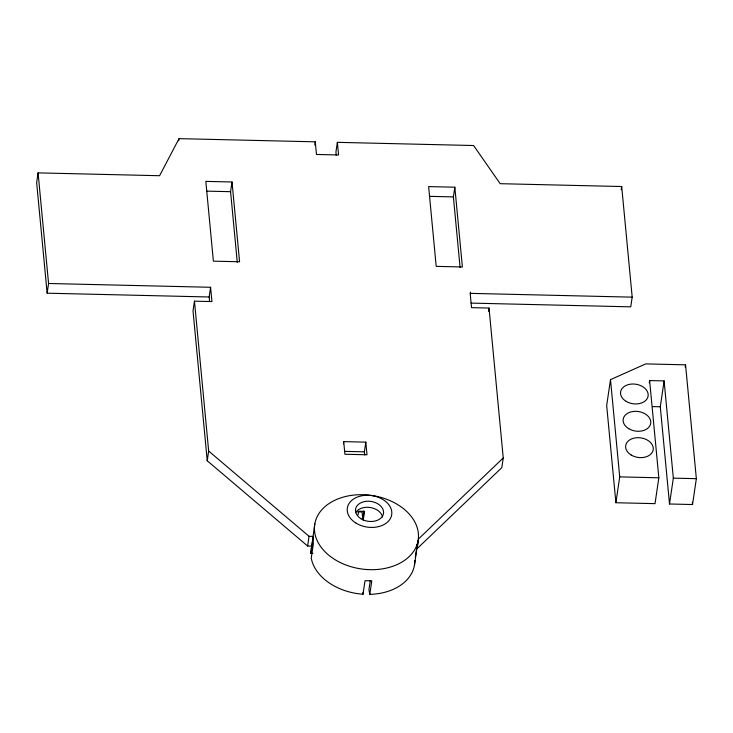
<?xml version="1.0" encoding="UTF-8"?>
<svg xmlns="http://www.w3.org/2000/svg" width="733" height="733" viewBox="0 0 733 733"><rect width="100%" height="100%" fill="white"/><g stroke="black" fill="none" stroke-linecap="round" stroke-linejoin="round"><path stroke-width="1.1" d="M312.945 553.397L310.774 553.25L314.842 523.719M471.026 303.105L630.756 306.843L632.185 297.149L621.694 186.53L500.181 183.69L473.6 145.528L337.363 142.339L338.564 154.965L316.473 154.452L315.272 141.826L179.035 138.638L159.592 175.718L38.079 172.878L36.65 182.572L47.141 293.191L209.152 296.984L210.582 287.281L48.57 283.488L47.141 293.191M178.715 140.791L179.035 138.638M210.582 287.281L211.938 301.575L194.456 301.162L193.017 310.865L207.237 460.764L307.631 546.021L311.827 546.122L311.195 548.403M237.281 262.341L230.574 191.689L232.013 181.995L205.826 181.381L213.385 261.15L239.581 261.763L232.013 181.995M207.237 460.764L208.667 451.061L194.456 301.162M314.796 145.052L315.272 141.826M337.363 142.339L335.934 152.043L336.236 155.194M307.631 546.021L309.06 536.318L208.667 451.061M310.774 553.25L313.257 536.419L309.06 536.318M343.392 443.777L343.713 441.623L365.804 442.136L367.004 454.772L344.904 454.249L343.713 441.623M364.668 454.991L364.365 451.84L365.804 442.136M363.87 511.029L362.615 519.55L363.128 517.416M363.449 515.253L363.925 512.019M363.238 520.164L364.576 511.359L358.675 511.222L358.043 514.96M312.909 538.801L313.376 543.703L311.241 558.152A52.318 37.117 8.4 0 0 363.009 594.216L365.007 580.701L371.796 580.848L369.799 594.362A52.318 37.117 8.4 0 0 414.841 560.507M370.275 580.563L368.928 589.68L369.799 594.362M460.095 267.554L453.388 196.902L454.827 187.208L428.631 186.594L436.199 266.363L462.386 266.977L454.827 187.208M415.318 557.309L416.426 549.823M414.429 565.354L418.067 540.67A52.318 37.117 8.4 0 0 346.361 496.314A52.318 37.117 8.4 0 0 334.935 559.6A52.318 37.117 8.4 0 0 418.067 540.67M488.545 311.287L489.021 308.052L471.53 307.649L470.174 293.356L632.185 297.149M503.241 457.96L501.803 467.654L417.178 548.586L418.607 538.883L503.241 457.96L489.021 308.052M621.217 189.765L621.694 186.53M610.497 379.657L606.677 405.523L615.894 502.737L655.018 503.653L658.839 477.788L649.621 380.574L664.116 380.913L673.334 478.136L669.513 503.992L692.529 504.533L696.35 478.667L685.557 364.832L645.736 363.898L610.497 379.657L619.715 476.881L615.894 502.737M649.282 382.818L649.621 380.574M669.513 503.992L660.296 406.778L664.116 380.913M685.218 367.077L685.557 364.832M206.669 191.13L230.574 191.689M429.483 196.343L453.388 196.902M652.489 406.595L660.296 406.778M344.483 451.372L364.365 451.84M619.715 476.881L658.839 477.788M673.334 478.136L696.35 478.667M357.557 511.863L362.093 511.973L362.808 519.569M416.711 544.665L416.894 546.626M692.318 502.261L692.529 504.533M470.366 292.064L470.522 293.722M209.152 296.984L209.574 301.382M38.079 172.878L48.57 283.488M363 592.346L363.009 594.216M355.615 512.642A14.147 10.033 8.4 0 1 370.422 507.538A14.147 10.033 8.4 0 1 382.58 517.067M356.018 523.105A22.421 15.906 8.4 0 0 391.651 514.987A22.421 15.906 8.4 0 0 360.92 495.975A22.421 15.906 8.4 0 0 356.018 523.105M361.012 518.772A14.147 10.042 8.4 0 0 383.487 513.65A14.147 10.042 8.4 0 0 364.099 501.656A14.147 10.042 8.4 0 0 361.012 518.772M626.202 401.409A13.918 9.877 8.4 0 0 648.119 396.031A13.918 9.877 8.4 0 0 628.749 384.495A13.918 9.877 8.4 0 0 626.202 401.409M628.795 428.732A13.918 9.877 8.4 0 0 650.712 423.353A13.918 9.877 8.4 0 0 631.333 411.818A13.918 9.877 8.4 0 0 628.795 428.732M631.296 455.092A13.918 9.877 8.4 0 0 653.213 449.705A13.918 9.877 8.4 0 0 633.834 438.178A13.918 9.877 8.4 0 0 631.296 455.092"/></g></svg>
